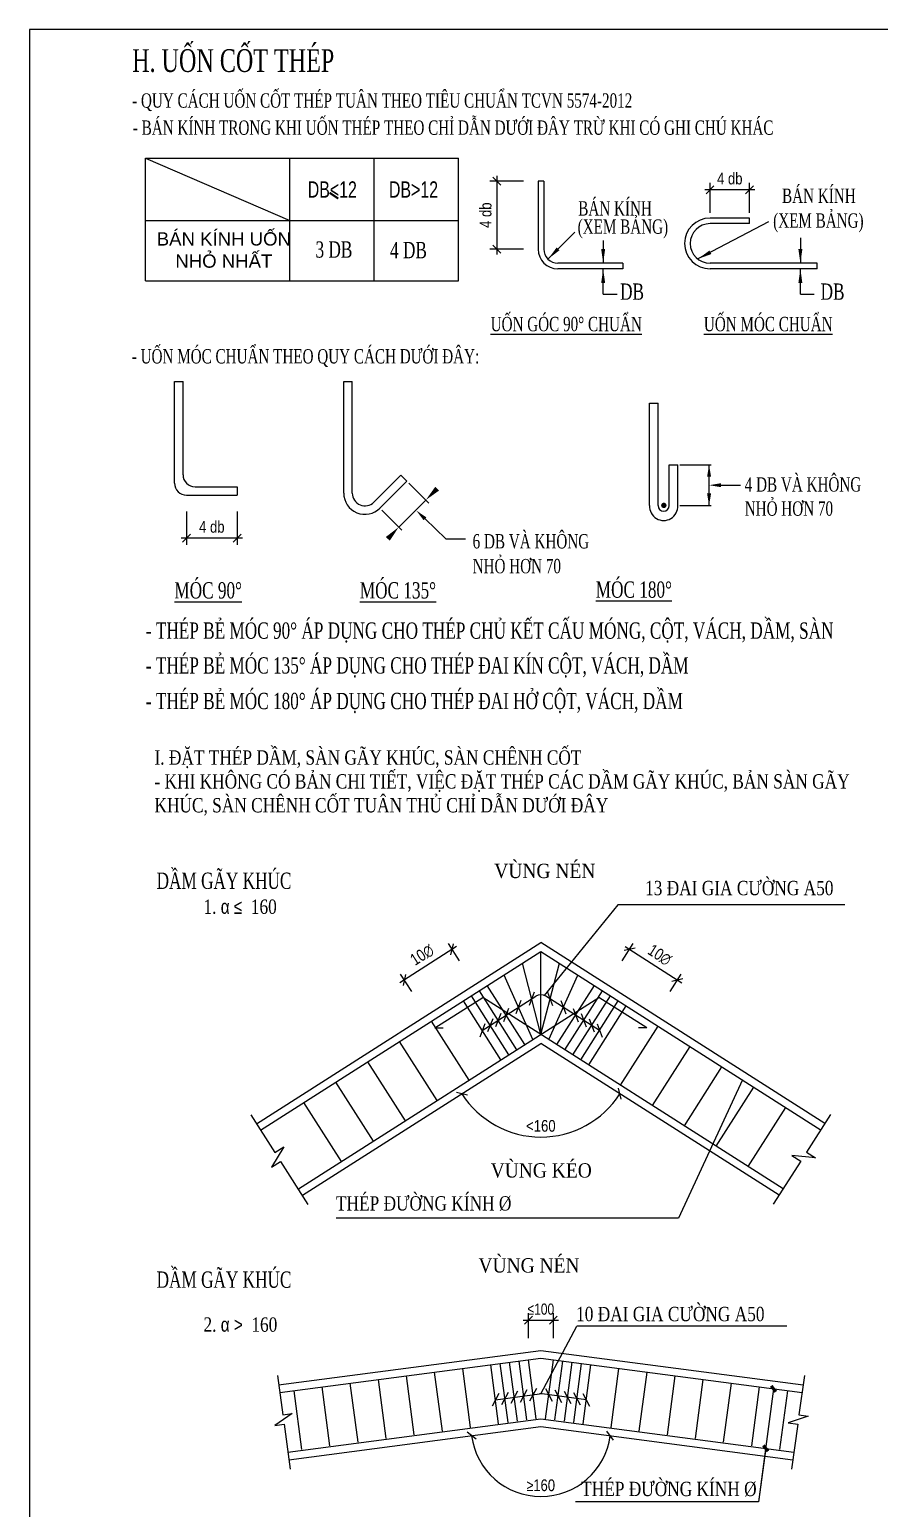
# Model space of a CAD drawing. Header units: millimetres. Extents: x -205508 to -110432, y 549193 to 571297.
# Drawn here: x -186160 to -182166, y 563604 to 570555 of the extents above; entities that cross this region are included whole.
import ezdxf
from ezdxf.enums import TextEntityAlignment as Align

# ---------------------------------------------------------------- set-up
doc = ezdxf.new("R2010")
doc.units = ezdxf.units.MM
doc.header["$LTSCALE"] = 25
doc.header["$MEASUREMENT"] = 0
doc.header["$PDSIZE"] = 50
doc.linetypes.add('AUDIT_I_131119094342-0', pattern=[0])
for name, color, linetype in [('2', 2, 'Continuous'), ('6', 6, 'Continuous'), ('9', 9, 'Continuous'), ('BEAM', 11, 'Continuous'), ('dai', 3, 'AUDIT_I_131119094342-0'), ('DIM', 2, 'Continuous'), ('khung', 6, 'Continuous'), ('kich thuoc', 251, 'Continuous'), ('NETTHAY', 2, 'Continuous'), ('S5-REINF', 5, 'Continuous'), ('thep', 4, 'Continuous')]:
    doc.layers.add(name, color=color, linetype=linetype)
doc.layers.add('DCE_MCZiCZac', color=250, linetype='Continuous', lineweight=13)
doc.layers.add('KTV-KT-TEXT CHU', color=2, linetype='Continuous', lineweight=9)
doc.styles.add('AVANTH', font='')
doc.styles.add('Khung ten A2 vinafor$0$KTV-Arial', font='arialbd.ttf')
doc.styles.add('Simplex', font='arial.ttf', dxfattribs={"width": 0.8})
doc.styles.add('Simplex- GCC', font='arial.ttf', dxfattribs={"width": 0.8})
doc.styles.add('style2', font='hoatbif.shx', dxfattribs={"width": 0.75})
doc.styles.add('TEXT', font='vntimeh.shx', dxfattribs={"width": 0.8})
doc.styles.add('VNH', font='vntimeh.shx', dxfattribs={"width": 0.7, "bigfont": 'vns.shx'})
doc.styles.get('AVANTH').set_extended_font_data('.VnAvantH')
doc.dimstyles.new('1-25', dxfattribs={"dimtxt": 250, "dimasz": 100, "dimexe": 100, "dimexo": 0, "dimgap": 50, "dimtad": 1, "dimdec": 0, "dimlfac": 0.25, "dimzin": 0, "dimdsep": 46, "dimtxsty": 'AVANTH', "dimblk": 'OBLIQUE', "dimcen": 0, "dimdle": 100, "dimclrd": 9, "dimclre": 9, "dimclrt": 4, "dimadec": 0, "dimazin": 0, "dimtfac": 1, "dimtdec": 0, "dimtix": 1, "dimtmove": 2, "dimatfit": 3, "dimldrblk": 'DOT', "dimfxl": 1, "dimtvp": 1, "dimtolj": 1, "dimtzin": 0, "dimlwd": -1, "dimlwe": -1, "dimarcsym": 0})
doc.dimstyles.new('Copy(2) of 1-1', dxfattribs={"dimtxt": 2.2, "dimasz": 1.5, "dimexe": 1, "dimexo": 0, "dimgap": 0.5, "dimtad": 1, "dimdec": 0, "dimdsep": 46, "dimtxsty": 'style2', "dimblk1": 'ARCHTICK', "dimblk2": 'ARCHTICK', "dimsah": 1, "dimcen": 1.5, "dimdle": 1, "dimclrd": 9, "dimclre": 9, "dimclrt": 2, "dimadec": 0, "dimazin": 0, "dimtfac": 1, "dimtdec": 0, "dimtix": 1, "dimtmove": 0, "dimatfit": 3, "dimldrblk": 'ARCHTICK', "dimfxl": 1, "dimtolj": 1, "dimtzin": 0, "dimarcsym": 0})
doc.dimstyles.new('ISO-25', dxfattribs={"dimscale": 25, "dimtxt": 2.2, "dimasz": 1.5, "dimexe": 1.3, "dimexo": 1, "dimgap": 1, "dimtad": 1, "dimdec": 0, "dimtxsty": 'Simplex- GCC', "dimblk": 'OBLIQUE', "dimcen": 2.5, "dimdle": 1, "dimclrd": 8, "dimclre": 8, "dimclrt": 7, "dimadec": 0, "dimazin": 0, "dimtfac": 1, "dimtdec": 0, "dimtix": 1, "dimtmove": 0, "dimatfit": 3, "dimfxl": 5, "dimfxlon": 1, "dimarcsym": 0})

# ---------------------------------------------------------------- blocks, each defined once
blk = doc.blocks.new('_Oblique')
at = {"color": 4, "linetype": 'ByBlock', "lineweight": -2}
blk.add_line((-0.5, -0.5), (0.5, 0.5), dxfattribs=at)
blk = doc.blocks.new('*D640')
at = {"layer": 'DCE_MCZiCZac', "color": 8, "lineweight": -2, "ltscale": 20, "transparency": 16777216}
blk.add_arc((-183756.9, 563988.7), 328.6, 187.49914, 352.49914, dxfattribs=at)
at = {"layer": 'Defpoints', "color": 0, "ltscale": 20, "transparency": 16777216}
for p in [(-183756.9, 563988.7), (-183756.9, 563988.7), (-184940.8, 563832.8), (-182573.1, 563832.8), (-183605.2, 563697.2)]:
    blk.add_point(p, dxfattribs=at)
at = {"layer": 'DCE_MCZiCZac', "color": 8, "lineweight": -2, "ltscale": 20, "transparency": 16777216, "xscale": 37.5, "yscale": 37.5, "zscale": 37.5}
for p, rotation in [((-184082.7, 563945.8), 97.4991377400438), ((-183431.1, 563945.8), 82.49913774005755)]:
    blk.add_blockref('_Oblique', p, dxfattribs=dict(at, rotation=rotation))
at = {"layer": 'DCE_MCZiCZac', "color": 7, "ltscale": 20, "transparency": 16777216, "insert": (-183756.9, 563712.5), "char_height": 55, "attachment_point": 5, "rotation": 359.99909, "style": 'Simplex- GCC'}
blk.add_mtext('{\\fSymbol|b0|i0|c2|p18;\\H0.9583x;³}160', dxfattribs=at)
blk = doc.blocks.new('*D641')
at = {"layer": 'DCE_MCZiCZac', "color": 8, "lineweight": -2, "ltscale": 20, "transparency": 16777216}
for p, q in [((-183374.7, 566177.4), (-183322.6, 566259.1)), ((-183361.1, 566245.1), (-183094.2, 566075)), ((-183149.9, 566034.1), (-183097.8, 566115.8))]:
    blk.add_line(p, q, dxfattribs=at)
at = {"layer": 'Defpoints', "color": 0, "ltscale": 20, "transparency": 16777216}
for p in [(-183388.1, 566156.3), (-183115.3, 566088.4), (-183163.4, 566013)]:
    blk.add_point(p, dxfattribs=at)
at = {"layer": 'DCE_MCZiCZac', "color": 8, "lineweight": -2, "ltscale": 20, "transparency": 16777216, "xscale": 37.5, "yscale": 37.5, "zscale": 37.5}
for p, rotation in [((-183340.1, 566231.7), 147.4868497710649), ((-183115.3, 566088.4), 327.4868497710649)]:
    blk.add_blockref('_Oblique', p, dxfattribs=dict(at, rotation=rotation))
at = {"layer": 'DCE_MCZiCZac', "color": 7, "ltscale": 20, "transparency": 16777216, "insert": (-183198.8, 566205.3), "char_height": 55, "attachment_point": 5, "rotation": 327.48685, "style": 'Simplex- GCC'}
blk.add_mtext('10{\\fSymbol|b0|i0|c2|p18;\\H0.9583x;Æ}', dxfattribs=at)
blk = doc.blocks.new('*D642')
at = {"layer": 'DCE_MCZiCZac', "color": 8, "lineweight": -2, "ltscale": 20, "transparency": 16777216}
blk.add_arc((-183756.9, 565789.6), 440.1, 212.51315, 327.48685, dxfattribs=at)
at = {"layer": 'Defpoints', "color": 0, "ltscale": 20, "transparency": 16777216}
for p in [(-183756.9, 565789.6), (-183756.9, 565789.6), (-183901.4, 565373.8), (-184876.3, 565076.1), (-182637.6, 565076.1)]:
    blk.add_point(p, dxfattribs=at)
at = {"layer": 'DCE_MCZiCZac', "color": 8, "lineweight": -2, "ltscale": 20, "transparency": 16777216, "xscale": 37.5, "yscale": 37.5, "zscale": 37.5}
for p, rotation in [((-184128.1, 565553), 122.5131502293861), ((-183385.8, 565553), 57.48684977063484)]:
    blk.add_blockref('_Oblique', p, dxfattribs=dict(at, rotation=rotation))
at = {"layer": 'DCE_MCZiCZac', "color": 7, "ltscale": 20, "transparency": 16777216, "insert": (-183756.9, 565401.9), "char_height": 55, "attachment_point": 5, "style": 'Simplex- GCC'}
blk.add_mtext('<160', dxfattribs=at)
blk = doc.blocks.new('*D643')
at = {"layer": 'DCE_MCZiCZac', "color": 8, "lineweight": -2, "ltscale": 20, "transparency": 16777216}
for p, q in [((-183815.6, 564403.6), (-183815.6, 564521.6)), ((-183698.3, 564403.6), (-183698.3, 564521.6)), ((-183840.6, 564489.1), (-183673.3, 564489.1))]:
    blk.add_line(p, q, dxfattribs=at)
at = {"layer": 'Defpoints', "color": 0, "ltscale": 20, "transparency": 16777216}
for p in [(-183698.3, 564489.1), (-183815.6, 564378.6), (-183698.3, 564378.6)]:
    blk.add_point(p, dxfattribs=at)
at = {"layer": 'DCE_MCZiCZac', "color": 8, "lineweight": -2, "ltscale": 20, "transparency": 16777216, "xscale": 37.5, "yscale": 37.5, "zscale": 37.5, "rotation": 180}
blk.add_blockref('_Oblique', (-183815.6, 564489.1), dxfattribs=at)
at = {"layer": 'DCE_MCZiCZac', "color": 8, "lineweight": -2, "ltscale": 20, "transparency": 16777216, "xscale": 37.5, "yscale": 37.5, "zscale": 37.5}
blk.add_blockref('_Oblique', (-183698.3, 564489.1), dxfattribs=at)
at = {"layer": 'DCE_MCZiCZac', "color": 7, "ltscale": 20, "transparency": 16777216, "insert": (-183756.9, 564540.5), "char_height": 55, "attachment_point": 5, "style": 'Simplex- GCC'}
blk.add_mtext('{\\fSymbol|b0|i0|c2|p18;\\H0.9583x;£\\Fhoatbif|c0;100}', dxfattribs=at)
blk = doc.blocks.new('ArchTick')
at = {"color": 0, "linetype": 'ByBlock', "const_width": 0.6}
blk.add_lwpolyline([(-0.5, -0.5), (0.5, 0.5)], dxfattribs=at)
blk = doc.blocks.new('*D644')
at = {"layer": 'DCE_MCZiCZac', "color": 8, "lineweight": -2, "ltscale": 20, "transparency": 16777216}
for p, q in [((-184152.7, 566245.1), (-184419.7, 566075)), ((-184139.2, 566177.4), (-184191.3, 566259.1)), ((-184364, 566034.1), (-184416.1, 566115.8))]:
    blk.add_line(p, q, dxfattribs=at)
at = {"layer": 'Defpoints', "color": 0, "ltscale": 20, "transparency": 16777216}
for p in [(-184125.7, 566156.3), (-184398.6, 566088.4), (-184350.5, 566013)]:
    blk.add_point(p, dxfattribs=at)
at = {"layer": 'DCE_MCZiCZac', "color": 8, "lineweight": -2, "ltscale": 20, "transparency": 16777216, "xscale": 37.5, "yscale": 37.5, "zscale": 37.5}
for p, rotation in [((-184173.8, 566231.7), 32.5131502289351), ((-184398.6, 566088.4), 212.5131502289351)]:
    blk.add_blockref('_Oblique', p, dxfattribs=dict(at, rotation=rotation))
at = {"layer": 'DCE_MCZiCZac', "color": 7, "ltscale": 20, "transparency": 16777216, "insert": (-184315.1, 566205.3), "char_height": 55, "attachment_point": 5, "rotation": 32.51315, "style": 'Simplex- GCC'}
blk.add_mtext('10{\\fSymbol|b0|i0|c2|p18;\\H0.9583x;Æ}', dxfattribs=at)
blk = doc.blocks.new('_ArchTick')
at = {"color": 0, "linetype": 'ByBlock', "const_width": 0.15}
blk.add_lwpolyline([(-0.5, -0.5), (0.5, 0.5)], dxfattribs=at)
blk = doc.blocks.new('*D672')
at = {"layer": 'DCE_MCZiCZac', "color": 8, "lineweight": -2, "ltscale": 20, "transparency": 16777216}
for p, q in [((-185421.6, 568290), (-185421.6, 568132.5)), ((-185184.5, 568290), (-185184.5, 568132.5)), ((-185159.5, 568165), (-185446.6, 568165))]:
    blk.add_line(p, q, dxfattribs=at)
at = {"layer": 'Defpoints', "color": 0, "ltscale": 20, "transparency": 16777216}
for p in [(-185421.6, 568366.5), (-185184.5, 568366.5), (-185421.6, 568165)]:
    blk.add_point(p, dxfattribs=at)
at = {"layer": 'DCE_MCZiCZac', "color": 8, "lineweight": -2, "ltscale": 20, "transparency": 16777216, "xscale": 37.5, "yscale": 37.5, "zscale": 37.5, "rotation": 180}
blk.add_blockref('_Oblique', (-185421.6, 568165), dxfattribs=at)
at = {"layer": 'DCE_MCZiCZac', "color": 8, "lineweight": -2, "ltscale": 20, "transparency": 16777216, "xscale": 37.5, "yscale": 37.5, "zscale": 37.5}
blk.add_blockref('_Oblique', (-185184.5, 568165), dxfattribs=at)
at = {"layer": 'DCE_MCZiCZac', "color": 7, "ltscale": 20, "transparency": 16777216, "insert": (-185303.1, 568217.5), "char_height": 55, "attachment_point": 5, "style": 'Simplex- GCC'}
blk.add_mtext('4 db', dxfattribs=at)
blk = doc.blocks.new('*D673')
at = {"layer": 'DCE_MCZiCZac', "color": 8, "lineweight": -2, "ltscale": 20, "transparency": 16777216}
for p, q in [((-183963.7, 569867), (-183963.7, 569498.4)), ((-183838.7, 569842), (-183996.2, 569842)), ((-183838.7, 569523.4), (-183996.2, 569523.4))]:
    blk.add_line(p, q, dxfattribs=at)
at = {"layer": 'Defpoints', "color": 0, "ltscale": 20, "transparency": 16777216}
for p in [(-183769.4, 569842), (-183963.7, 569523.4), (-183769.4, 569523.4)]:
    blk.add_point(p, dxfattribs=at)
at = {"layer": 'DCE_MCZiCZac', "color": 8, "lineweight": -2, "ltscale": 20, "transparency": 16777216, "xscale": 37.5, "yscale": 37.5, "zscale": 37.5}
for p, rotation in [((-183963.7, 569842), 90), ((-183963.7, 569523.4), 270)]:
    blk.add_blockref('_Oblique', p, dxfattribs=dict(at, rotation=rotation))
at = {"layer": 'DCE_MCZiCZac', "color": 7, "ltscale": 20, "transparency": 16777216, "insert": (-184016.2, 569682.7), "char_height": 55, "attachment_point": 5, "rotation": 90, "style": 'Simplex- GCC'}
blk.add_mtext('4 db', dxfattribs=at)
blk = doc.blocks.new('*D671')
at = {"layer": 'DCE_MCZiCZac', "color": 8, "lineweight": -2, "ltscale": 20, "transparency": 16777216}
for p, q in [((-182751.3, 569802.1), (-182987.1, 569802.1)), ((-182962.1, 569694.4), (-182962.1, 569834.6)), ((-182776.3, 569694.4), (-182776.3, 569834.6))]:
    blk.add_line(p, q, dxfattribs=at)
at = {"layer": 'Defpoints', "color": 0, "ltscale": 20, "transparency": 16777216}
for p in [(-182962.1, 569802.1), (-182962.1, 569669.4), (-182776.3, 569669.4)]:
    blk.add_point(p, dxfattribs=at)
at = {"layer": 'DCE_MCZiCZac', "color": 8, "lineweight": -2, "ltscale": 20, "transparency": 16777216, "xscale": 37.5, "yscale": 37.5, "zscale": 37.5, "rotation": 180}
blk.add_blockref('_Oblique', (-182962.1, 569802.1), dxfattribs=at)
at = {"layer": 'DCE_MCZiCZac', "color": 8, "lineweight": -2, "ltscale": 20, "transparency": 16777216, "xscale": 37.5, "yscale": 37.5, "zscale": 37.5}
blk.add_blockref('_Oblique', (-182776.3, 569802.1), dxfattribs=at)
at = {"layer": 'DCE_MCZiCZac', "color": 7, "ltscale": 20, "transparency": 16777216, "insert": (-182869.2, 569854.6), "char_height": 55, "attachment_point": 5, "style": 'Simplex- GCC'}
blk.add_mtext('4 db', dxfattribs=at)

msp = doc.modelspace()

# ---------------------------------------------------------------- linework, layer by layer
at = {"layer": '2', "const_width": 10}
msp.add_lwpolyline([(-184750.2, 569788.2), (-184708.6, 569760.9)], dxfattribs=at)
at = {"layer": '9'}
for p, q in [((-182687.2, 569651.1), (-183019.2, 569477)), ((-183596.8, 569603.1), (-183722.9, 569477)), ((-183103.3, 568509.6), (-182955.9, 568509.6)), ((-182966.5, 568317.9), (-182966.5, 568509.6)), ((-184377.4, 568423.3), (-184282.8, 568328.7)), ((-182909.8, 568413.6), (-182819.5, 568413.6)), ((-184424.5, 568217), (-184297.8, 568343.7)), ((-184504.1, 568296.6), (-184409.5, 568202)), ((-184301.3, 568255.3), (-184204, 568162.1)), ((-183103.3, 568317.9), (-182955.9, 568317.9)), ((-184204, 568162.1), (-184111.8, 568162.1))]:
    msp.add_line(p, q, dxfattribs=at)
at = {"layer": '9', "linetype": 'ByBlock'}
for p, q in [((-184032.6, 565851), (-183780.8, 566011.4)), ((-183481.3, 565851), (-183733.1, 566011.4)), ((-183756.9, 564142.3), (-183587.5, 564461.3)), ((-183970.1, 564114.6), (-183762.7, 564141.9)), ((-183543.8, 564114.6), (-183751.1, 564141.9))]:
    msp.add_line(p, q, dxfattribs=at)
at = {"layer": '9', "color": 9}
for p, q in [((-183850.4, 565990.7), (-183874.1, 565928.4)), ((-183788.5, 566030.1), (-183812.3, 565967.8)), ((-183725.3, 566030.1), (-183701.6, 565967.8)), ((-183663.5, 565990.7), (-183639.8, 565928.4)), ((-183983.3, 565906), (-184007, 565843.7)), ((-183945.8, 565929.9), (-183969.5, 565867.6)), ((-183908.4, 565953.7), (-183932.1, 565891.5)), ((-183605.5, 565953.7), (-183581.8, 565891.5)), ((-183568.1, 565929.9), (-183544.3, 565867.6)), ((-183530.6, 565906), (-183506.9, 565843.7)), ((-184020.8, 565882.1), (-184044.5, 565819.8)), ((-183493.1, 565882.1), (-183469.4, 565819.8)), ((-183866.1, 564155.5), (-183897.9, 564097)), ((-183822.1, 564161.3), (-183853.9, 564102.7)), ((-183778, 564167.1), (-183809.8, 564108.5)), ((-183735.8, 564167.1), (-183704.1, 564108.5)), ((-183691.8, 564161.3), (-183660, 564102.7)), ((-183647.8, 564155.5), (-183616, 564097)), ((-183954.2, 564143.9), (-183986, 564085.4)), ((-183910.2, 564149.7), (-183942, 564091.2)), ((-183603.7, 564149.7), (-183571.9, 564091.2)), ((-183559.7, 564143.9), (-183527.9, 564085.4))]:
    msp.add_line(p, q, dxfattribs=at)
at = {"layer": '9'}
for points in [[(-182327.8, 566441.3), (-183394.6, 566441.3), (-183741, 566015.5)], [(-182600.7, 564461.3), (-183587.5, 564461.3)]]:
    msp.add_lwpolyline(points, dxfattribs=at)
at = {"layer": '9', "linetype": 'ByBlock'}
for centre, start, end in [((-183756.9, 565974), 57.48685, 122.51315), ((-183756.9, 564097.9), 82.50086, 97.49914)]:
    msp.add_arc(centre, 44.4, start, end, dxfattribs=at)
at = {"layer": '9'}
for points in [[(-183682.6, 569531), (-183669.3, 569517.8), (-183722.9, 569477)], [(-182964.6, 569516.6), (-182955.8, 569500), (-183019.2, 569477)], [(-182975.9, 568452.9), (-182957, 568452.9), (-182966.5, 568509.6)], [(-184253.1, 568406.2), (-184235.2, 568388.4), (-184297.8, 568343.7)], [(-182909.8, 568404.2), (-182909.8, 568423.1), (-182966.5, 568413.6)], [(-182975.9, 568374.6), (-182957, 568374.6), (-182966.5, 568317.9)], [(-184307.8, 568248.4), (-184294.8, 568262.1), (-184342.2, 568294.4)], [(-184467, 568152.9), (-184485.5, 568170.1), (-184424.5, 568217)]]:
    msp.add_solid(points, dxfattribs=at)
at = {"layer": 'BEAM'}
for p, q in [((-183769.4, 569842), (-183769.4, 569523.4)), ((-183742.8, 569842), (-183769.4, 569842)), ((-183742.8, 569842), (-183742.8, 569523.4)), ((-182776.3, 569669.4), (-182962.1, 569669.4)), ((-182776.3, 569642.9), (-182776.3, 569669.4)), ((-182776.3, 569642.9), (-182962.1, 569642.9)), ((-183371.2, 569457.1), (-183676.5, 569457.1)), ((-182457.8, 569457.1), (-182962.1, 569457.1)), ((-182457.8, 569430.5), (-182457.8, 569457.1)), ((-183371.2, 569430.5), (-183676.5, 569430.5)), ((-182457.8, 569430.5), (-182962.1, 569430.5)), ((-185478.3, 568423.1), (-185478.3, 568900.7)), ((-185478.3, 568900.7), (-185438.4, 568900.7)), ((-185438.4, 568462.9), (-185438.4, 568900.7)), ((-184683.3, 568376.2), (-184683.3, 568900.7)), ((-184683.3, 568900.7), (-184643.5, 568900.7)), ((-184643.5, 568376.2), (-184643.5, 568900.7)), ((-183246, 568317.9), (-183246, 568799.6)), ((-183246, 568799.6), (-183206.2, 568799.6)), ((-183206.2, 568317.9), (-183206.2, 568799.6)), ((-183153.7, 568317.9), (-183153.7, 568509.6)), ((-183153.7, 568509.6), (-183113.9, 568509.6)), ((-183113.9, 568317.9), (-183113.9, 568509.6)), ((-185381.8, 568406.3), (-185184.5, 568406.3)), ((-185184.5, 568406.3), (-185184.5, 568366.5)), ((-184541.5, 568334), (-184414.8, 568460.7)), ((-184513.3, 568305.8), (-184386.6, 568432.5)), ((-184386.6, 568432.5), (-184414.8, 568460.7)), ((-185421.6, 568366.5), (-185184.5, 568366.5))]:
    msp.add_line(p, q, dxfattribs=at)
for centre, radius, start, end in [((-182962.1, 569550), 119.5, 90, 270), ((-182962.1, 569550), 92.9, 90, 270), ((-183676.5, 569523.4), 92.9, 180, 270), ((-183676.5, 569523.4), 66.4, 180, 270), ((-185421.6, 568423.1), 56.7, 180, 270), ((-185381.8, 568462.9), 56.7, 180, 270), ((-184583.7, 568376.2), 99.5, 180, 315), ((-184583.7, 568376.2), 99.5, 180, 315), ((-184583.7, 568376.2), 59.7, 180, 315.00004), ((-183180, 568313.9), 66.2, 176.48739, 3.51261), ((-183180, 568318), 26.3, 179.8275, 359.8275)]:
    msp.add_arc(centre, radius, start, end, dxfattribs=at)
at = {"layer": 'dai', "ltscale": 20}
for p, q in [((-183756.9, 565831.7), (-183756.9, 566221.6)), ((-183794.4, 565807.9), (-183930, 566111.3)), ((-183756.9, 565831.7), (-183843.9, 566166.2)), ((-183756.9, 565831.7), (-183670, 566166.2)), ((-183719.5, 565807.9), (-183583.8, 566111.3)), ((-183869.3, 565760.1), (-184046, 566037.3)), ((-183831.9, 565784), (-184008.6, 566061.2)), ((-183682, 565784), (-183505.3, 566061.2)), ((-183644.5, 565760.1), (-183467.8, 566037.3)), ((-183944.3, 565712.3), (-184121, 565989.6)), ((-183906.8, 565736.2), (-184083.5, 566013.4)), ((-183607.1, 565736.2), (-183430.4, 566013.4)), ((-183569.6, 565712.3), (-183392.9, 565989.6)), ((-183532.2, 565688.5), (-183355.5, 565965.7)), ((-184094.1, 565616.8), (-184270.8, 565894.1)), ((-183382.3, 565592.9), (-183205.6, 565870.2)), ((-184244, 565521.3), (-184420.7, 565798.5)), ((-183232.5, 565497.4), (-183055.8, 565774.7)), ((-184393.8, 565425.8), (-184570.5, 565703)), ((-183082.6, 565401.9), (-182905.9, 565679.1)), ((-184543.7, 565330.3), (-184720.4, 565607.5)), ((-182932.8, 565306.4), (-182756.1, 565583.6)), ((-184693.5, 565234.8), (-184870.2, 565512)), ((-182782.9, 565210.9), (-182606.2, 565488.1)), ((-183823.2, 564019.8), (-183859.6, 564296.6)), ((-183779.2, 564025.6), (-183815.6, 564302.4)), ((-183734.7, 564025.6), (-183698.3, 564302.4)), ((-183690.7, 564019.8), (-183654.2, 564296.6)), ((-184351.7, 563950.2), (-184388.2, 564227.1)), ((-184219.6, 563967.6), (-184256.1, 564244.5)), ((-184087.5, 563985), (-184123.9, 564261.9)), ((-183955.3, 564002.4), (-183991.8, 564279.2)), ((-183911.3, 564008.2), (-183947.7, 564285)), ((-183867.2, 564014), (-183903.7, 564290.8)), ((-183646.6, 564014), (-183610.2, 564290.8)), ((-183602.6, 564008.2), (-183566.1, 564285)), ((-183558.5, 564002.4), (-183522.1, 564279.2)), ((-183426.4, 563985), (-183390, 564261.9)), ((-183294.3, 563967.6), (-183257.8, 564244.5)), ((-183162.1, 563950.2), (-183125.7, 564227.1)), ((-184880.3, 563880.7), (-184916.7, 564157.5)), ((-184748.2, 563898.1), (-184784.6, 564174.9)), ((-184616, 563915.5), (-184652.5, 564192.3)), ((-184483.9, 563932.9), (-184520.3, 564209.7)), ((-183030, 563932.9), (-182993.6, 564209.7)), ((-182897.9, 563915.5), (-182861.4, 564192.3)), ((-182765.7, 563898.1), (-182729.3, 564174.9)), ((-182633.6, 563880.7), (-182597.1, 564157.5))]:
    msp.add_line(p, q, dxfattribs=at)
at = {"layer": 'Defpoints'}
msp.add_lwpolyline([(-170249.4, 570555.2), (-186159.5, 570555.2), (-186159.5, 558924.8), (-170249.4, 558924.8)], close=True, dxfattribs=at)
at = {"layer": 'khung'}
for p, q in [((-185614.3, 569374.8), (-185614.3, 569950.3)), ((-185614.3, 569950.3), (-184144, 569950.3)), ((-185614.3, 569950.3), (-184937.3, 569658.3)), ((-184937.3, 569374.8), (-184937.3, 569950.3)), ((-184540.6, 569374.8), (-184540.6, 569950.3)), ((-184144, 569374.8), (-184144, 569950.3)), ((-185614.3, 569658.3), (-184144, 569658.3)), ((-182537.4, 569576.5), (-182537.4, 569457.1)), ((-183464.1, 569563.3), (-183464.1, 569457.1)), ((-185614.3, 569374.8), (-184144, 569374.8)), ((-183464.1, 569311.1), (-183464.1, 569430.5)), ((-182537.4, 569311.1), (-182537.4, 569430.5)), ((-183464.1, 569311.1), (-183398.9, 569311.1)), ((-182537.4, 569311.1), (-182472.2, 569311.1))]:
    msp.add_line(p, q, dxfattribs=at)
for points in [[(-183473.5, 569523.8), (-183454.7, 569523.8), (-183464.1, 569457.1)], [(-182546.8, 569523.8), (-182528, 569523.8), (-182537.4, 569457.1)], [(-183473.5, 569363.8), (-183454.7, 569363.8), (-183464.1, 569430.5)], [(-182546.8, 569363.8), (-182528, 569363.8), (-182537.4, 569430.5)]]:
    msp.add_solid(points, dxfattribs=at)
at = {"layer": 'kich thuoc'}
for points in [[(-185120, 565454.2), (-185007.1, 565277.2), (-184965, 565304.1), (-185022.4, 565208.2), (-184980.3, 565235.1), (-184851.3, 565032.8)], [(-182395.8, 565455.4), (-182508.7, 565278.4), (-182466.5, 565251.6), (-182577.7, 565263.2), (-182535.5, 565236.3), (-182664.5, 565034)], [(-184995.1, 564228.9), (-184969.8, 564044.1), (-184925.8, 564050.1), (-185007.7, 563994), (-184963.7, 564000.1), (-184934.8, 563788.8)], [(-182518.8, 564228.9), (-182544.1, 564044.1), (-182500.1, 564038), (-182594.2, 564006.1), (-182550.1, 564000), (-182579.1, 563788.8)]]:
    msp.add_lwpolyline(points, dxfattribs=at)
at = {"layer": 'NETTHAY', "ltscale": 20}
for p, q in [((-185093.1, 565412.1), (-183756.9, 566263.7)), ((-182422.7, 565413.3), (-183756.9, 566263.7)), ((-184876.3, 565076.1), (-183756.9, 565789.6)), ((-182637.6, 565076.1), (-183756.9, 565789.6))]:
    msp.add_line(p, q, dxfattribs=at)
for points in [[(-184989.1, 564184.9), (-183756.9, 564347.1), (-182524.8, 564184.9)], [(-184940.8, 563832.8), (-183756.9, 563988.7), (-182573.1, 563832.8)]]:
    msp.add_lwpolyline(points, dxfattribs=at)
at = {"layer": 'S5-REINF'}
msp.add_line((-183371.2, 569457.1), (-183371.2, 569430.5), dxfattribs=at)
at = {"layer": 'S5-REINF', "const_width": 12.6}
msp.add_lwpolyline([(-183185.4, 568318.7, -1), (-183172.7, 568318.7, -1)], format="xyb", close=True, dxfattribs=at)
at = {"layer": 'thep', "ltscale": 20}
for p, q in [((-185074, 565382.1), (-183756.9, 566221.6)), ((-183756.9, 566221.6), (-182439.9, 565382.1)), ((-184895.4, 565106.1), (-183484.2, 566005.6)), ((-184254.5, 565862.3), (-184029.7, 566005.6)), ((-182618.5, 565106.1), (-184029.7, 566005.6)), ((-183259.4, 565862.3), (-183484.2, 566005.6)), ((-184254.5, 565862.3), (-184216.2, 565863.5)), ((-183259.4, 565862.3), (-183297.7, 565863.5)), ((-184984.3, 564148.6), (-183756.9, 564310.2)), ((-183756.9, 564310.2), (-182529.6, 564148.6)), ((-184945.9, 563869.1), (-183756.9, 564025.6)), ((-183756.9, 564025.6), (-182568, 563869.1))]:
    msp.add_line(p, q, dxfattribs=at)

# ---------------------------------------------------------------- texts
at = {"layer": '2', "width": 0.7}
for s, height, style, p in [('H. uèn cèt thÐp', 107.087, 'VNH', (-185677.6, 570356)), ('- quy c¸ch uèn cèt thÐp tu©n theo tiªu chuÈn TCVN 5574-2012', 67.312, 'TEXT', (-185677.6, 570188.2)), ('- b¸n kÝnh trong khi uèn thÐp theo chØ dÉn d\xadíi ®©y trõ khi cã ghi chó kh¸c', 67.312, 'TEXT', (-185674.2, 570060.7)), ('b¸n kÝnh', 67.31, 'TEXT', (-182623.5, 569740.5)), ('b¸n kÝnh', 67.31, 'TEXT', (-183581.1, 569681.2)), ('(xem b¶ng)', 67.31, 'TEXT', (-183583.9, 569595.4)), ('(xem b¶ng)', 67.31, 'TEXT', (-182665.3, 569623.9)), ('- uèn mãc chuÈn theo quy c¸ch d\xadíi ®©y:', 67.312, 'TEXT', (-185679.3, 568985.9)), ('- thÐp bÎ mãc 90%%D ¸p dông cho thÐp chñ kÕt cÊu mãng, cét, v¸ch, dÇm, sµn', 76.491, 'VNH', (-185613.3, 567692)), ('- thÐp bÎ mãc 135%%D ¸p dông cho thÐp ®ai kÝn cét, v¸ch, dÇm', 76.491, 'VNH', (-185613.3, 567528.2)), ('- thÐp bÎ mãc 180%%D ¸p dông cho thÐp ®ai hë cét, v¸ch, dÇm', 76.491, 'VNH', (-185613.3, 567361)), ('dÇm g·y khóc', 76.491, 'VNH', (-185562.7, 566516.1)), ('dÇm g·y khóc', 76.491, 'VNH', (-185562.7, 564641.2))]:
    msp.add_text(s, height=height, dxfattribs=dict(at, style=style)).set_placement(p)
for s, height, style, p in [('DB<12', 76.49, 'Simplex', (-184737, 569765.3)), ('DB>12', 76.49, 'Simplex', (-184355.5, 569765.3)), ('3 DB', 76.49, 'VNH', (-184729.2, 569483.2)), ('4 db', 76.49, 'VNH', (-184379.1, 569480.4)), ('%%Uuèn gãc 90%%D chuÈn', 67.312, 'TEXT', (-183637.6, 569137.4)), ('%%Uuèn mãc chuÈn', 67.312, 'TEXT', (-182688.4, 569137.4)), ('%%Umãc 90%%D', 76.491, 'VNH', (-185320.3, 567881.2)), ('%%Umãc 135%%D', 76.491, 'VNH', (-184428.6, 567881.2)), ('%%Umãc 180%%D', 76.491, 'VNH', (-183319.9, 567884.7))]:
    msp.add_text(s, height=height, dxfattribs=dict(at, style=style)).set_placement(p, align=Align.CENTER)
for s, height, style, p in [('db', 76.49, 'VNH', (-183384.5, 569323.4)), ('db', 76.49, 'VNH', (-182442.4, 569323.4)), ('4 db vµ kh«ng', 67.312, 'TEXT', (-182798.9, 568417.3)), ('nhá h¬n 70', 67.31, 'TEXT', (-182798.9, 568303.8)), ('6 db vµ kh«ng', 67.312, 'TEXT', (-184077.5, 568150)), ('nhá h¬n 70', 67.31, 'TEXT', (-184077.5, 568033.3))]:
    msp.add_text(s, height=height, dxfattribs=dict(at, style=style)).set_placement(p, align=Align.MIDDLE_LEFT)
at = {"layer": '2', "style": 'TEXT'}
for s, height, width, p in [('vïng nÐn', 67.31, 0.9, (-183738.4, 566610.2)), ('13 ®ai gia c\xadêng a50', 67.312, 0.8, (-182824.7, 566530.1)), ('vïng kÐo', 67.31, 0.9, (-183755.2, 565202.6)), ('thÐp ®\xadêng kÝnh %%C', 67.312, 0.8, (-184307.6, 565047)), ('vïng nÐn', 67.31, 0.9, (-183812.6, 564756.2)), ('10 ®ai gia c\xadêng a50', 67.312, 0.8, (-183148.7, 564527.8)), ('thÐp ®\xadêng kÝnh %%C', 67.312, 0.8, (-183155.3, 563704.7))]:
    msp.add_text(s, height=height, dxfattribs=dict(at, width=width)).set_placement(p, align=Align.MIDDLE)
at = {"layer": '2', "width": 3468.932, "attachment_point": 1, "style": 'TEXT'}
for s, insert, char_height in [('I. ®Æt thÐp dÇm, sµn g·y khóc, sµn chªnh cèt\\P- khi kh«ng cã b¶n chi tiÕt, viÖc ®Æt thÐp c¸c dÇm g·y khóc, b¶n sµn g·y khóc, sµn chªnh cèt tu©n thñ chØ dÉn d\xadíi ®©y', (-185572.7, 567167.4), 67.3121), ('1. {\\fSymbol|b0|i0|c2|p17;a £  }160', (-185342.4, 566466.1), 67.312), ('2. {\\fSymbol|b0|i0|c2|p17;a >  }160', (-185342.4, 564502), 67.312)]:
    msp.add_mtext(s, dxfattribs=dict(at, insert=insert, char_height=char_height))
at = {"layer": 'KTV-KT-TEXT CHU', "color": 2, "insert": (-185246.7, 569518.7), "char_height": 62.5, "width": 735.147, "attachment_point": 5, "style": 'Khung ten A2 vinafor$0$KTV-Arial'}
msp.add_mtext('{\\fArial|b0|i0|c0|p34;BÁN KÍNH UỐN NHỎ NHẤT}', dxfattribs=at)

# ---------------------------------------------------------------- dimensions: what is measured, and where the dimension line sits
at = {"layer": 'DCE_MCZiCZac', "ltscale": 20}
for base, p1, p2, picture, middle in [((-182962.1, 569802.1), (-182776.3, 569669.4), (-182962.1, 569669.4), '*D671', (-182869.2, 569802.1)), ((-185421.6, 568165), (-185184.5, 568366.5), (-185421.6, 568366.5), '*D672', (-185303.1, 568165))]:
    dim = msp.add_linear_dim(base=base, p1=p1, p2=p2, text='4 db', dimstyle='ISO-25', dxfattribs=at)
    dim.commit()
    dim.dimension.update_dxf_attribs({"geometry": picture, "text_midpoint": middle, "dimtype": 160})
for base, p1, p2, angle, text, picture, middle, dimtype in [((-183963.7, 569523.4), (-183769.4, 569842), (-183769.4, 569523.4), 90, '4 db', '*D673', (-183963.7, 569682.7), 160), ((-183698.3, 564489.1), (-183815.6, 564378.6), (-183698.3, 564378.6), 0, '{\\fSymbol|b0|i0|c2|p18;\\H0.9583x;£\\Fhoatbif|c0;100}', '*D643', (-183756.9, 564489.1), 161)]:
    dim = msp.add_linear_dim(base=base, p1=p1, p2=p2, angle=angle, text=text, dimstyle='ISO-25', dxfattribs=at)
    dim.commit()
    dim.dimension.update_dxf_attribs({"geometry": picture, "text_midpoint": middle, "dimtype": dimtype})
for p1, p2, distance, picture, middle in [((-184125.7, 566156.3), (-184350.5, 566013), -89.4, '*D644', (-184315.1, 566205.3)), ((-183388.1, 566156.3), (-183163.4, 566013), 89.4, '*D641', (-183198.8, 566205.3))]:
    dim = msp.add_aligned_dim(p1=p1, p2=p2, distance=distance, text='10{\\fSymbol|b0|i0|c2|p18;\\H0.9583x;Æ}', dimstyle='ISO-25', dxfattribs=at)
    dim.commit()
    dim.dimension.update_dxf_attribs({"geometry": picture, "text_midpoint": middle})
dim = msp.add_angular_dim_2l(base=(-183901.4, 565373.8), line1=((-182637.6, 565076.1), (-183756.9, 565789.6)), line2=((-184876.3, 565076.1), (-183756.9, 565789.6)), text='<160', dimstyle='ISO-25', dxfattribs=at)
dim.commit()
dim.dimension.update_dxf_attribs({"geometry": '*D642', "text_midpoint": (-183756.9, 565401.9)})
dim = msp.add_angular_dim_2l(base=(-183605.2, 563697.2), line1=((-183756.9, 563988.7), (-182573.1, 563832.8)), line2=((-184940.8, 563832.8), (-183756.9, 563988.7)), text='{\\fSymbol|b0|i0|c2|p18;\\H0.9583x;³}160', dimstyle='ISO-25', dxfattribs=at)
dim.commit()
dim.dimension.update_dxf_attribs({"geometry": '*D640', "text_midpoint": (-183756.9, 563660), "dimtype": 162})

# ---------------------------------------------------------------- leaders
at = {"layer": '6'}
msp.add_leader([(-182810, 565618), (-183110.3, 564967.6), (-184719.5, 564967.6)], dimstyle='Copy(2) of 1-1', override={"dimgap": 1.5, "dimtad": 0}, dxfattribs=at)
at = {"layer": 'DIM', "linetype": 'ByBlock'}
for points, override in [([(-182663.7, 564166.2), (-182733.5, 563635.5), (-183594.7, 563635.5)], {"dimasz": 25, "dimgap": 25, "dimldrblk": 'ArchTick'}), ([(-182700.5, 563886.5), (-182733.5, 563635.5), (-183594.7, 563635.5)], {"dimasz": 25, "dimldrblk": 'ArchTick'})]:
    msp.add_leader(points, dimstyle='1-25', override=override, dxfattribs=at)

doc.saveas('drawing.dxf')
